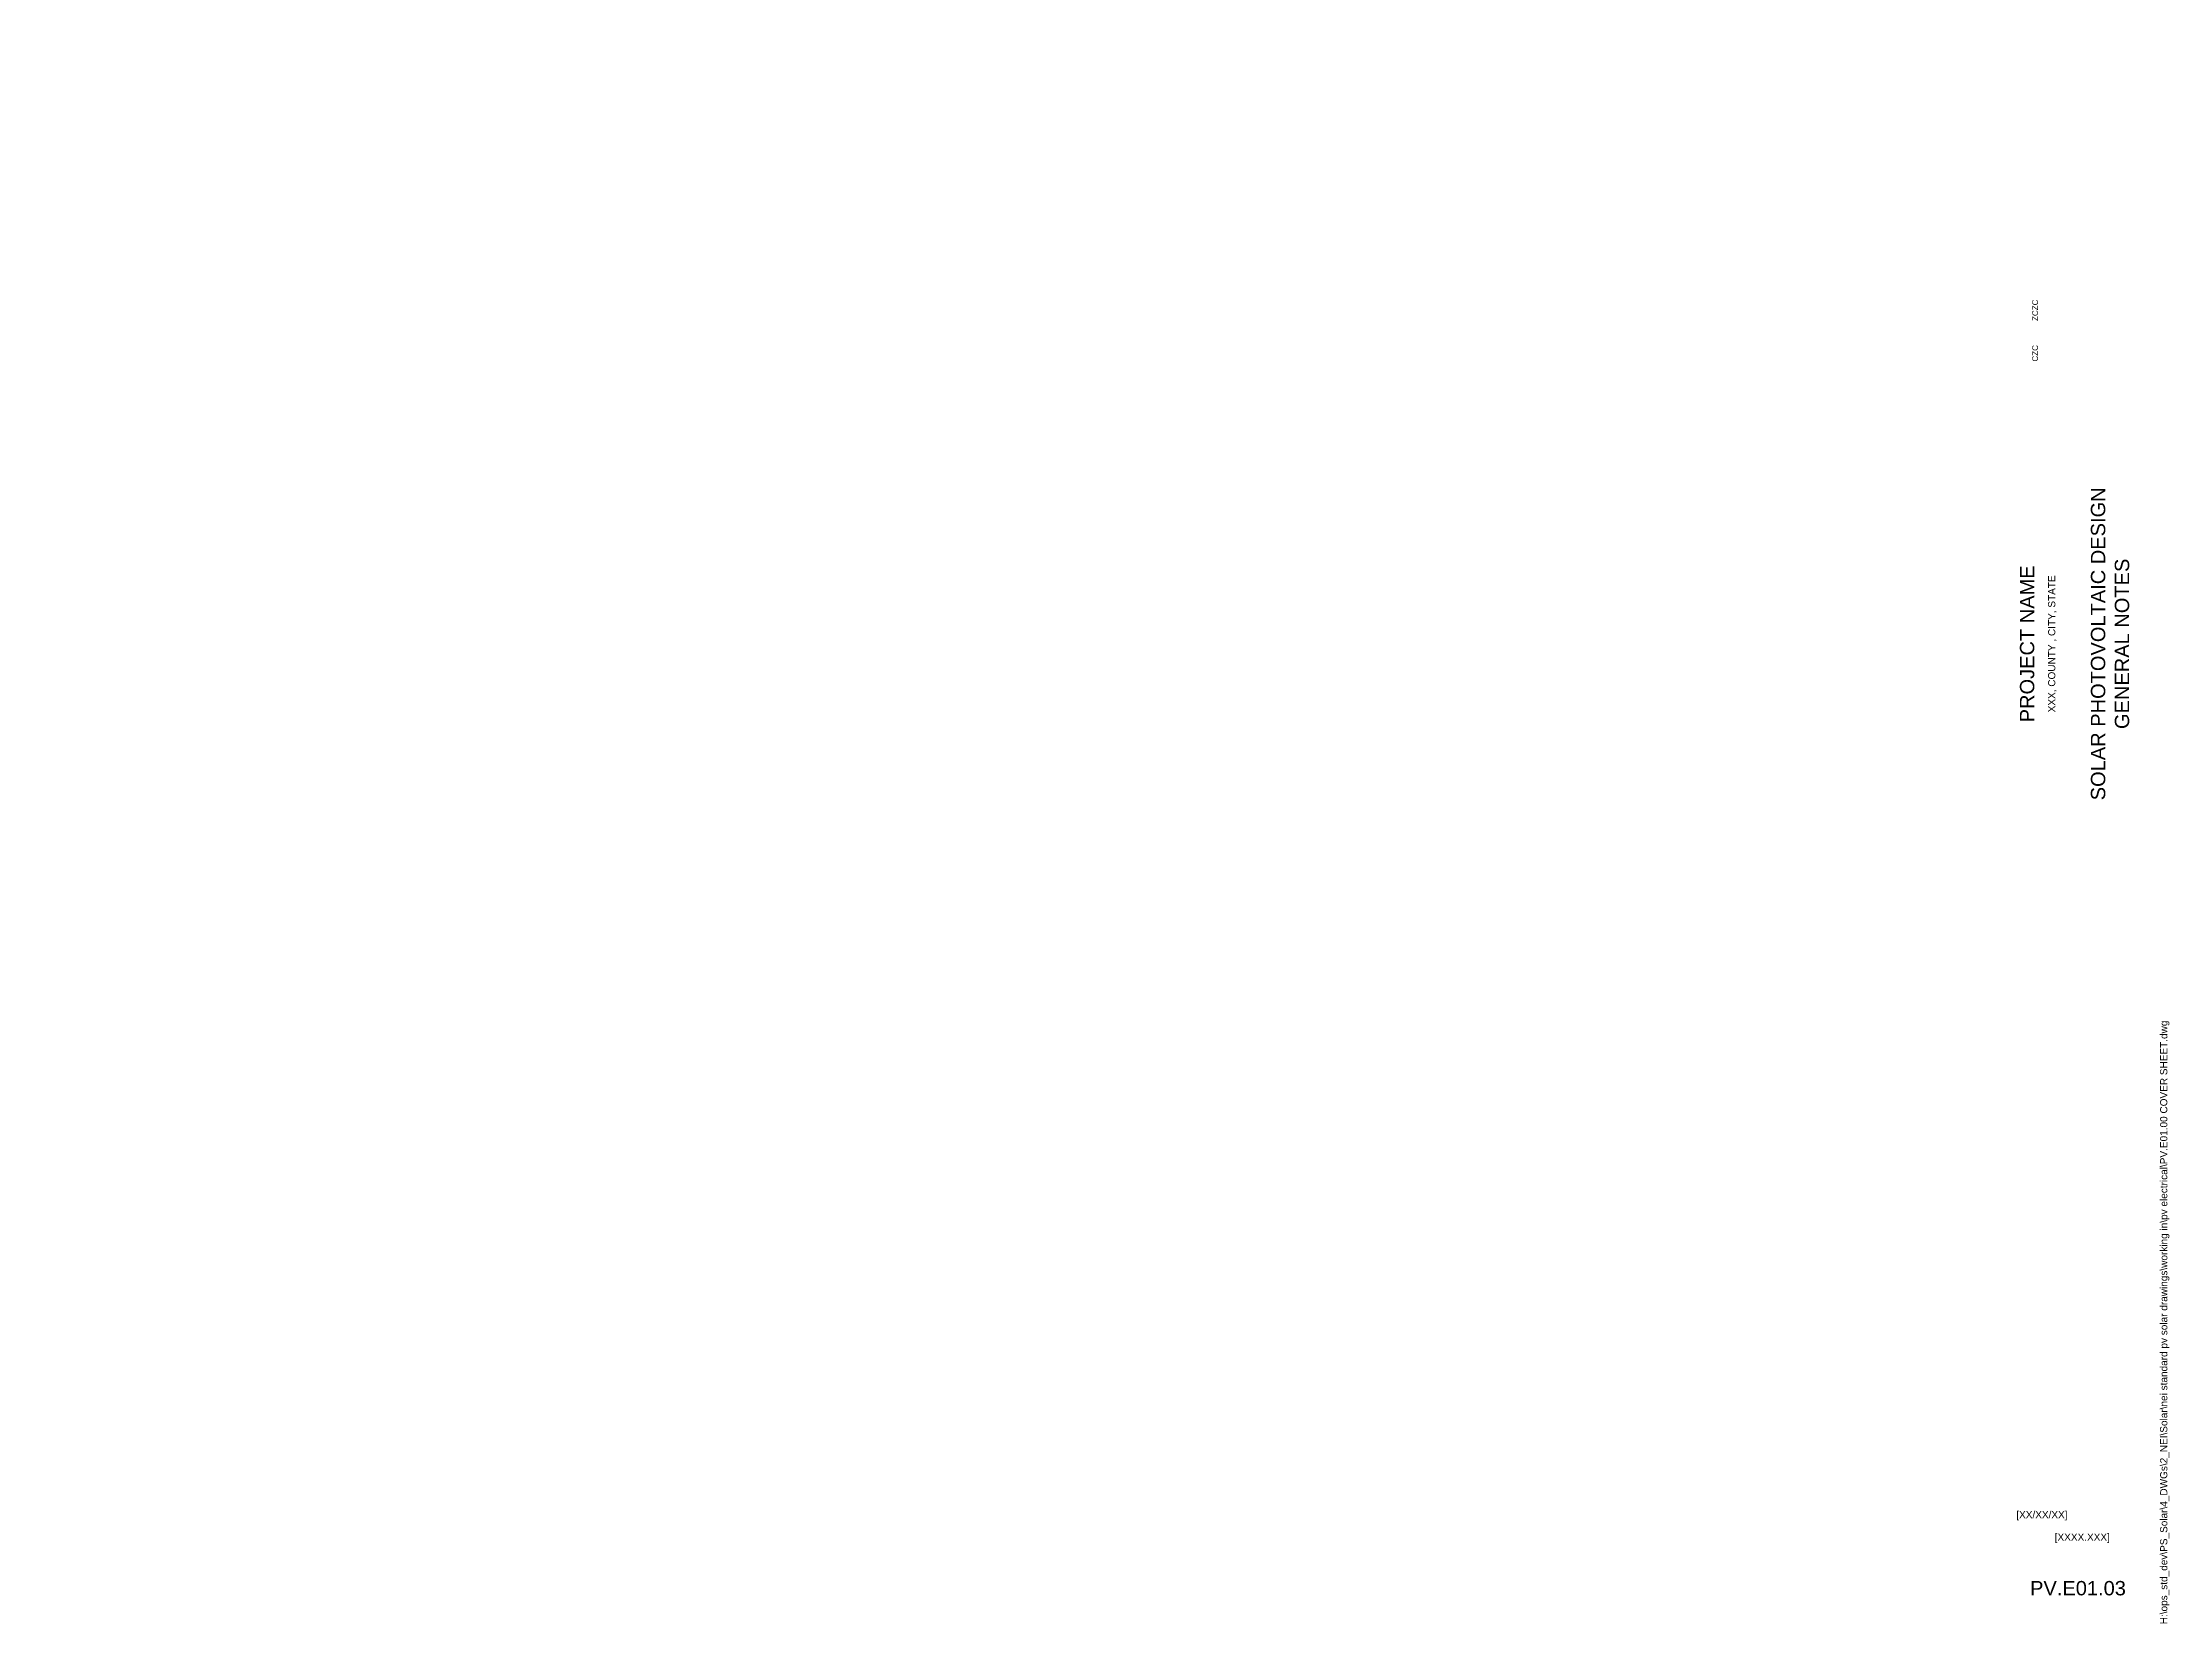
# Paper-space layout 'PV.E01.03 GENERAL NOTES' of a CAD drawing. Header units: feet. Extents: x 5.1 to 34.7, y 0 to 22.1.
import ezdxf
from ezdxf.enums import TextEntityAlignment as Align

# ---------------------------------------------------------------- set-up
doc = ezdxf.new("R2010")
doc.units = ezdxf.units.FT
doc.header["$MEASUREMENT"] = 0
doc.layers.add('G-ANNO-TTBL', color=1, linetype='Continuous')
doc.layers.add('G-NPLT', color=67, linetype='Continuous', plot=False)
doc.styles.add('NEI-A', font='arial.ttf')

psp = doc.layouts.new('PV.E01.03 GENERAL NOTES')

# ---------------------------------------------------------------- texts
at = {"layer": 'G-ANNO-TTBL', "style": 'NEI-A'}
for s, p in [('ZCZC', (32.857, 18.318)), ('CZC', (32.857, 17.718))]:
    psp.add_text(s, height=0.08, rotation=90, dxfattribs=at).set_placement(p, align=Align.MIDDLE_CENTER)
psp.add_text('XXX, COUNTY , CITY, STATE', height=0.1, rotation=90, dxfattribs=at).set_placement((33.097, 13.668), align=Align.MIDDLE)
at = {"layer": 'G-ANNO-TTBL', "char_height": 0.2, "attachment_point": 5, "rotation": 90, "style": 'NEI-A'}
for s, insert in [('SOLAR PHOTOVOLTAIC DESIGN\\PGENERAL NOTES', (33.903, 13.668)), ('PROJECT NAME', (32.747, 13.668))]:
    psp.add_mtext_dynamic_manual_height_columns(s, width=7.8846, gutter_width=0.5, heights=[0], dxfattribs=dict(at, insert=insert))
at = {"layer": 'G-ANNO-TTBL', "style": 'NEI-A'}
for s, width, insert, char_height, attachment_point in [('[XX/XX/XX]', 0.85482, (32.595, 1.513), 0.1, 4), ('[XXXX.XXX]', 0.85482, (33.515, 1.2), 0.1, 5), ('PV.E01.03', 1.7218, (33.455, 0.502), 0.2, 5)]:
    psp.add_mtext_dynamic_manual_height_columns(s, width=width, gutter_width=0.5, heights=[0], dxfattribs=dict(at, insert=insert, char_height=char_height, attachment_point=attachment_point))
at = {"layer": 'G-NPLT', "insert": (34.6, 0), "char_height": 0.1, "width": 13.97168, "attachment_point": 1, "rotation": 90, "style": 'NEI-A'}
psp.add_mtext('H:\\\\ops_std_dev\\\\PS_Solar\\\\4_DWGs\\\\2_NEI\\\\Solar\\\\nei standard pv solar drawings\\\\working in\\\\pv electrical\\\\PV.E01.00 COVER SHEET.dwg', dxfattribs=at)

doc.saveas('drawing.dxf')
